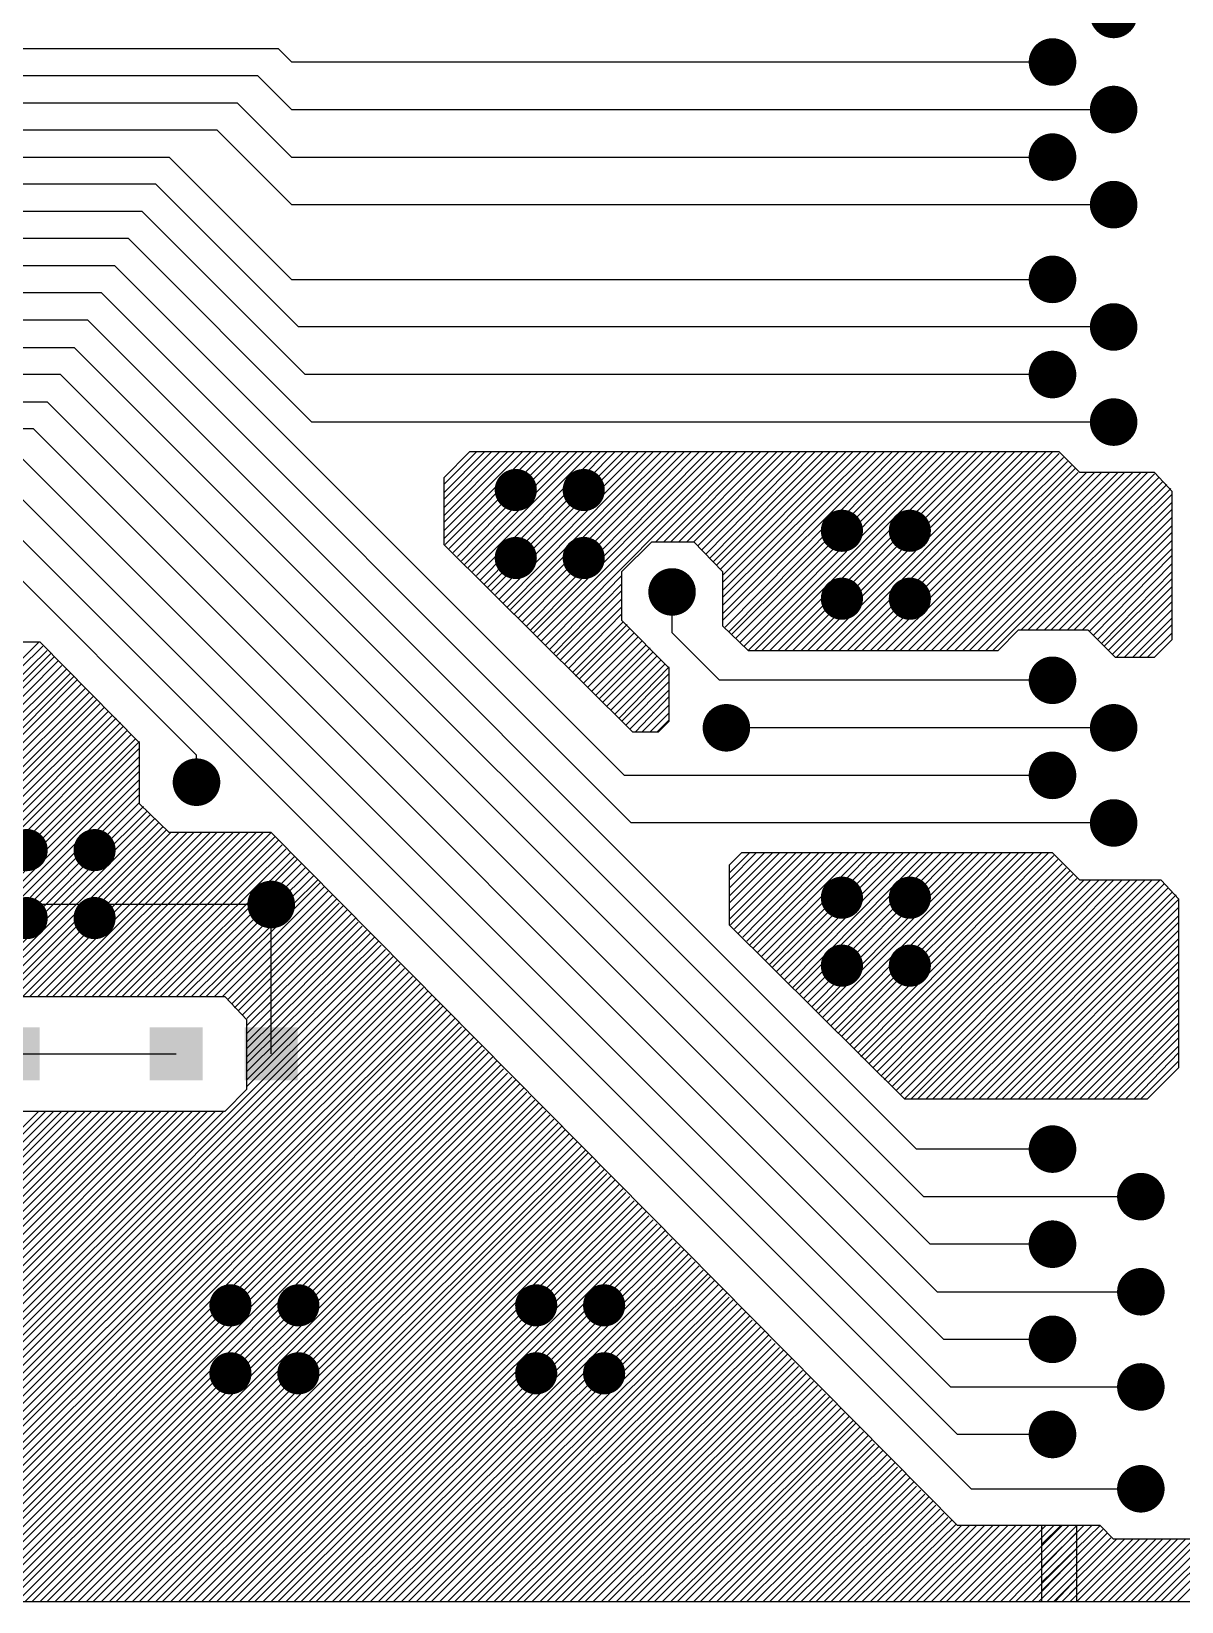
# Model space of a CAD drawing. Extents: x 295 to 953, y 10 to 290.
# Drawn here: x 700.51 to 735.98, y 89.9 to 138.33 of the extents above; entities that cross this region are included whole.
import ezdxf

# ---------------------------------------------------------------- set-up
doc = ezdxf.new("R2010")
doc.units = 0
doc.header["$LTSCALE"] = 5
doc.header["$MEASUREMENT"] = 0
doc.layers.get('0').update_dxf_attribs({"linetype": 'CONTINUOUS', "lineweight": 25})
doc.layers.add('ART01_PHO', color=7, linetype='CONTINUOUS')

msp = doc.modelspace()

# ---------------------------------------------------------------- linework, layer by layer
for points, const_width in [([(733.52, 138.854, 1), (734.254, 138.854, 1)], 0.733), ([(731.634, 137.387, 1), (732.368, 137.387, 1)], 0.733), ([(733.52, 135.921, 1), (734.254, 135.921, 1)], 0.733), ([(731.634, 134.454, 1), (732.368, 134.454, 1)], 0.733), ([(733.52, 132.987, 1), (734.254, 132.987, 1)], 0.733), ([(731.634, 130.682, 1), (732.368, 130.682, 1)], 0.733), ([(733.52, 129.215, 1), (734.254, 129.215, 1)], 0.733), ([(731.634, 127.748, 1), (732.368, 127.748, 1)], 0.733), ([(733.52, 126.281, 1), (734.254, 126.281, 1)], 0.733), ([(715.122, 124.186, 1), (715.771, 124.186, 1)], 0.65), ([(717.217, 124.186, 1), (717.867, 124.186, 1)], 0.65), ([(725.18, 122.929, 1), (725.83, 122.929, 1)], 0.65), ([(727.276, 122.929, 1), (727.925, 122.929, 1)], 0.65), ([(715.122, 122.09, 1), (715.771, 122.09, 1)], 0.65), ([(717.217, 122.09, 1), (717.867, 122.09, 1)], 0.65), ([(719.9, 121.043, 1), (720.633, 121.043, 1)], 0.733), ([(725.18, 120.833, 1), (725.83, 120.833, 1)], 0.65), ([(727.276, 120.833, 1), (727.925, 120.833, 1)], 0.65), ([(731.634, 118.318, 1), (732.368, 118.318, 1)], 0.733), ([(721.576, 116.852, 1), (722.309, 116.852, 1)], 0.733), ([(733.52, 116.852, 1), (734.254, 116.852, 1)], 0.733), ([(705.231, 115.175, 1), (705.965, 115.175, 1)], 0.733), ([(731.634, 115.385, 1), (732.368, 115.385, 1)], 0.733), ([(733.52, 113.918, 1), (734.254, 113.918, 1)], 0.733), ([(700.034, 113.08, 1), (700.684, 113.08, 1)], 0.65), ([(702.13, 113.08, 1), (702.779, 113.08, 1)], 0.65), ([(707.536, 111.403, 1), (708.27, 111.403, 1)], 0.733), ([(725.18, 111.613, 1), (725.83, 111.613, 1)], 0.65), ([(727.276, 111.613, 1), (727.925, 111.613, 1)], 0.65), ([(700.034, 110.984, 1), (700.684, 110.984, 1)], 0.65), ([(702.13, 110.984, 1), (702.779, 110.984, 1)], 0.65), ([(725.18, 109.517, 1), (725.83, 109.517, 1)], 0.65), ([(727.276, 109.517, 1), (727.925, 109.517, 1)], 0.65), ([(731.634, 103.859, 1), (732.368, 103.859, 1)], 0.733), ([(734.359, 102.393, 1), (735.092, 102.393, 1)], 0.733), ([(731.634, 100.926, 1), (732.368, 100.926, 1)], 0.733), ([(734.359, 99.459, 1), (735.092, 99.459, 1)], 0.733), ([(706.321, 99.04, 1), (706.97, 99.04, 1)], 0.65), ([(708.416, 99.04, 1), (709.066, 99.04, 1)], 0.65), ([(715.751, 99.04, 1), (716.4, 99.04, 1)], 0.65), ([(717.846, 99.04, 1), (718.496, 99.04, 1)], 0.65), ([(731.634, 97.992, 1), (732.368, 97.992, 1)], 0.733), ([(706.321, 96.944, 1), (706.97, 96.944, 1)], 0.65), ([(708.416, 96.944, 1), (709.066, 96.944, 1)], 0.65), ([(715.751, 96.944, 1), (716.4, 96.944, 1)], 0.65), ([(717.846, 96.944, 1), (718.496, 96.944, 1)], 0.65), ([(734.359, 96.525, 1), (735.092, 96.525, 1)], 0.733), ([(731.634, 95.058, 1), (732.368, 95.058, 1)], 0.733), ([(734.359, 93.382, 1), (735.092, 93.382, 1)], 0.733)]:
    msp.add_lwpolyline(points, format="xyb", close=True, dxfattribs=dict(const_width=const_width))
for points in [[(700.757, 107.61), (700.757, 105.976), (699.123, 107.61), (699.123, 105.976)], [(705.786, 107.61), (705.786, 105.976), (704.152, 107.61), (704.152, 105.976)], [(708.72, 107.61), (708.72, 105.976), (707.086, 107.61), (707.086, 105.976)]]:
    msp.add_solid(points)
at = {"layer": 'ART01_PHO', "color": 7}
for p, q in [((698.138, 137.807), (708.112, 137.807)), ((708.112, 137.807), (708.532, 137.387)), ((708.532, 137.387), (732.001, 137.387)), ((697.719, 136.968), (707.484, 136.968)), ((707.484, 136.968), (708.532, 135.921)), ((696.713, 136.13), (706.855, 136.13)), ((706.855, 136.13), (708.532, 134.454)), ((708.532, 135.921), (733.887, 135.921)), ((696.336, 135.292), (706.226, 135.292)), ((706.226, 135.292), (708.532, 132.987)), ((695.917, 134.454), (704.76, 134.454)), ((704.76, 134.454), (708.532, 130.682)), ((708.532, 134.454), (732.001, 134.454)), ((704.341, 133.616), (695.497, 133.616)), ((708.741, 129.215), (704.341, 133.616)), ((703.921, 132.777), (695.12, 132.777)), ((708.951, 127.748), (703.921, 132.777)), ((708.532, 132.987), (733.887, 132.987)), ((703.502, 131.939), (694.701, 131.939)), ((709.16, 126.281), (703.502, 131.939)), ((703.083, 131.101), (686.361, 131.101)), ((718.799, 115.385), (703.083, 131.101)), ((708.532, 130.682), (732.001, 130.682)), ((702.664, 130.263), (685.942, 130.263)), ((719.009, 113.918), (702.664, 130.263)), ((702.245, 129.425), (685.523, 129.425)), ((727.81, 103.859), (702.245, 129.425)), ((733.887, 129.215), (708.741, 129.215)), ((685.146, 128.586), (701.826, 128.586)), ((701.826, 128.586), (728.02, 102.393)), ((701.407, 127.748), (684.727, 127.748)), ((728.229, 100.926), (701.407, 127.748)), ((732.001, 127.748), (708.951, 127.748)), ((684.308, 126.91), (700.988, 126.91)), ((700.988, 126.91), (728.439, 99.459)), ((700.569, 126.072), (683.93, 126.072)), ((728.648, 97.992), (700.569, 126.072)), ((733.887, 126.281), (709.16, 126.281)), ((700.15, 125.234), (728.858, 96.525)), ((713.225, 124.353), (714.231, 125.359)), ((713.225, 124.102), (714.483, 125.359)), ((713.225, 123.892), (714.692, 125.359)), ((713.225, 123.641), (714.944, 125.359)), ((713.225, 123.39), (715.195, 125.359)), ((713.225, 123.18), (715.405, 125.359)), ((713.225, 122.929), (715.656, 125.359)), ((713.225, 122.677), (715.908, 125.359)), ((714.022, 125.359), (713.225, 124.563)), ((713.267, 122.509), (716.117, 125.359)), ((713.393, 122.384), (716.369, 125.359)), ((713.519, 122.258), (716.62, 125.359)), ((713.645, 122.132), (716.83, 125.359)), ((713.77, 122.007), (717.081, 125.359)), ((713.854, 121.881), (717.333, 125.359)), ((713.98, 121.797), (717.542, 125.359)), ((732.211, 125.359), (714.022, 125.359)), ((714.106, 121.671), (717.794, 125.359)), ((714.231, 121.546), (718.045, 125.359)), ((714.357, 121.42), (718.255, 125.359)), ((714.483, 121.294), (718.506, 125.359)), ((714.567, 121.168), (718.758, 125.359)), ((714.692, 121.085), (718.967, 125.359)), ((714.818, 120.959), (719.219, 125.359)), ((714.944, 120.833), (719.47, 125.359)), ((715.069, 120.707), (719.68, 125.359)), ((715.195, 120.582), (719.931, 125.359)), ((715.279, 120.498), (720.182, 125.359)), ((715.405, 120.372), (720.392, 125.359)), ((715.53, 120.246), (720.643, 125.359)), ((715.656, 120.121), (720.853, 125.359)), ((715.782, 119.995), (721.105, 125.359)), ((715.908, 119.869), (721.356, 125.359)), ((715.991, 119.785), (721.566, 125.359)), ((716.117, 119.66), (721.817, 125.359)), ((716.243, 119.534), (722.068, 125.359)), ((716.369, 119.408), (722.278, 125.359)), ((719.763, 122.593), (722.529, 125.359)), ((720.015, 122.593), (722.781, 125.359)), ((720.224, 122.593), (722.99, 125.359)), ((720.476, 122.593), (723.242, 125.359)), ((720.727, 122.593), (723.493, 125.359)), ((720.937, 122.593), (723.703, 125.359)), ((721.063, 122.468), (723.954, 125.359)), ((721.188, 122.342), (724.206, 125.359)), ((721.314, 122.216), (724.415, 125.359)), ((721.44, 122.09), (724.667, 125.359)), ((721.524, 121.965), (724.918, 125.359)), ((721.649, 121.881), (725.128, 125.359)), ((721.775, 121.755), (725.379, 125.359)), ((721.817, 121.546), (725.631, 125.359)), ((721.817, 121.336), (725.84, 125.359)), ((721.817, 121.085), (726.092, 125.359)), ((721.817, 120.875), (726.343, 125.359)), ((721.817, 120.624), (726.553, 125.359)), ((721.817, 120.372), (726.804, 125.359)), ((721.817, 120.162), (727.056, 125.359)), ((721.901, 119.953), (727.265, 125.359)), ((722.027, 119.827), (727.517, 125.359)), ((722.11, 119.743), (727.768, 125.359)), ((722.236, 119.618), (727.978, 125.359)), ((722.362, 119.492), (728.229, 125.359)), ((722.488, 119.366), (728.439, 125.359)), ((722.613, 119.24), (728.69, 125.359)), ((722.823, 119.24), (728.942, 125.359)), ((723.032, 119.24), (729.151, 125.359)), ((723.284, 119.24), (729.403, 125.359)), ((723.535, 119.24), (729.654, 125.359)), ((723.745, 119.24), (729.864, 125.359)), ((723.996, 119.24), (730.115, 125.359)), ((724.248, 119.24), (730.367, 125.359)), ((724.457, 119.24), (730.576, 125.359)), ((724.709, 119.24), (730.828, 125.359)), ((724.96, 119.24), (731.079, 125.359)), ((725.17, 119.24), (731.289, 125.359)), ((725.421, 119.24), (731.54, 125.359)), ((725.673, 119.24), (731.792, 125.359)), ((725.882, 119.24), (732.001, 125.359)), ((726.134, 119.24), (732.211, 125.317)), ((726.385, 119.24), (732.336, 125.192)), ((726.595, 119.24), (732.462, 125.066)), ((732.839, 124.731), (732.211, 125.359)), ((713.225, 124.563), (713.225, 122.509)), ((726.846, 119.24), (732.588, 124.94)), ((727.098, 119.24), (732.714, 124.856)), ((727.307, 119.24), (732.797, 124.731)), ((727.559, 119.24), (733.049, 124.731)), ((727.81, 119.24), (733.3, 124.731)), ((728.02, 119.24), (733.51, 124.731)), ((728.271, 119.24), (733.761, 124.731)), ((728.523, 119.24), (734.013, 124.731)), ((728.732, 119.24), (734.222, 124.731)), ((728.984, 119.24), (734.474, 124.731)), ((729.235, 119.24), (734.725, 124.731)), ((729.445, 119.24), (734.935, 124.731)), ((729.696, 119.24), (735.144, 124.689)), ((729.948, 119.24), (735.27, 124.563)), ((735.144, 124.731), (732.839, 124.731)), ((735.689, 124.144), (735.144, 124.731)), ((729.067, 95.058), (699.73, 124.395)), ((730.157, 119.24), (735.396, 124.437)), ((731.037, 119.869), (735.522, 124.353)), ((731.247, 119.869), (735.647, 124.228)), ((731.498, 119.869), (735.689, 124.06)), ((735.689, 119.576), (735.689, 124.144)), ((699.311, 123.557), (729.487, 93.382)), ((731.75, 119.869), (735.689, 123.809)), ((731.959, 119.869), (735.689, 123.599)), ((732.211, 119.869), (735.689, 123.348)), ((732.462, 119.869), (735.689, 123.096)), ((705.598, 116.013), (698.892, 122.719)), ((718.716, 121.671), (719.638, 122.593)), ((719.638, 122.593), (720.937, 122.593)), ((720.937, 122.593), (721.817, 121.671)), ((732.672, 119.869), (735.689, 122.887)), ((732.923, 119.869), (735.689, 122.635)), ((713.225, 122.509), (719.051, 116.726)), ((733.133, 119.827), (735.689, 122.384)), ((733.258, 119.701), (735.689, 122.174)), ((718.716, 120.162), (718.716, 121.671)), ((721.817, 121.671), (721.817, 119.995)), ((733.384, 119.576), (735.689, 121.923)), ((733.51, 119.45), (735.689, 121.671)), ((716.494, 119.282), (718.716, 121.546)), ((716.62, 119.157), (718.716, 121.294)), ((716.704, 119.073), (718.716, 121.085)), ((733.594, 119.366), (735.689, 121.462)), ((733.719, 119.24), (735.689, 121.21)), ((716.83, 118.947), (718.716, 120.833)), ((720.266, 119.785), (720.266, 121.043)), ((733.845, 119.115), (735.689, 120.959)), ((733.971, 119.031), (735.689, 120.749)), ((716.955, 118.821), (718.716, 120.582)), ((717.081, 118.696), (718.716, 120.372)), ((717.207, 118.57), (718.758, 120.121)), ((720.182, 118.696), (718.716, 120.162)), ((734.222, 119.031), (735.689, 120.498)), ((734.474, 119.031), (735.689, 120.246)), ((717.291, 118.444), (718.883, 120.037)), ((717.416, 118.36), (718.967, 119.911)), ((717.542, 118.235), (719.093, 119.785)), ((717.668, 118.109), (719.219, 119.66)), ((721.733, 118.318), (720.266, 119.785)), ((721.817, 119.995), (722.613, 119.24)), ((730.325, 119.24), (730.953, 119.869)), ((730.953, 119.869), (733.091, 119.869)), ((733.091, 119.869), (733.929, 119.031)), ((734.683, 119.031), (735.689, 120.037)), ((734.935, 119.031), (735.689, 119.785)), ((698.976, 117.732), (700.736, 119.492)), ((698.976, 117.522), (700.862, 119.366)), ((698.976, 117.271), (700.988, 119.24)), ((698.976, 117.019), (701.113, 119.157)), ((700.778, 119.492), (699.563, 119.492)), ((703.838, 116.391), (700.778, 119.492)), ((717.794, 117.983), (719.344, 119.534)), ((717.919, 117.857), (719.47, 119.408)), ((718.003, 117.732), (719.596, 119.324)), ((718.129, 117.648), (719.68, 119.199)), ((722.613, 119.24), (730.325, 119.24)), ((735.144, 119.031), (735.689, 119.576)), ((691.306, 108.847), (701.323, 118.905)), ((691.39, 108.721), (701.449, 118.779)), ((691.516, 108.637), (701.574, 118.654)), ((698.976, 116.81), (701.197, 119.031)), ((718.255, 117.522), (719.805, 119.073)), ((718.38, 117.396), (719.931, 118.947)), ((718.506, 117.271), (720.057, 118.821)), ((718.632, 117.145), (720.182, 118.738)), ((720.182, 117.061), (720.182, 118.696)), ((733.929, 119.031), (735.144, 119.031)), ((691.642, 108.512), (701.7, 118.528)), ((691.768, 108.386), (701.826, 118.444)), ((691.893, 108.26), (701.91, 118.318)), ((692.019, 108.134), (702.035, 118.193)), ((718.716, 117.061), (720.182, 118.528)), ((718.841, 116.935), (720.182, 118.277)), ((732.001, 118.318), (721.733, 118.318)), ((692.061, 108.009), (702.161, 118.067)), ((692.061, 107.757), (702.287, 117.941)), ((692.061, 107.506), (702.413, 117.816)), ((692.061, 107.296), (702.538, 117.732)), ((718.967, 116.81), (720.182, 118.025)), ((719.135, 116.726), (720.182, 117.816)), ((692.061, 107.045), (702.622, 117.606)), ((692.061, 106.793), (702.748, 117.48)), ((692.061, 106.584), (702.874, 117.355)), ((692.061, 106.332), (702.999, 117.229)), ((719.344, 116.726), (720.182, 117.564)), ((719.596, 116.726), (720.182, 117.313)), ((694.534, 108.553), (703.125, 117.145)), ((694.785, 108.553), (703.251, 117.019)), ((694.995, 108.553), (703.335, 116.894)), ((695.246, 108.553), (703.46, 116.768)), ((719.051, 116.726), (719.847, 116.726)), ((719.805, 116.726), (720.182, 117.103)), ((719.847, 116.726), (720.182, 117.061)), ((733.887, 116.852), (721.943, 116.852)), ((695.456, 108.553), (703.586, 116.642)), ((695.707, 108.553), (703.712, 116.516)), ((695.959, 108.553), (703.838, 116.433)), ((703.838, 114.505), (703.838, 116.391)), ((696.168, 108.553), (703.838, 116.223)), ((696.42, 108.553), (703.838, 115.971)), ((705.598, 115.175), (705.598, 116.013)), ((696.671, 108.553), (703.838, 115.72)), ((696.881, 108.553), (703.838, 115.51)), ((697.132, 108.553), (703.838, 115.259)), ((732.001, 115.385), (718.799, 115.385)), ((697.383, 108.553), (703.838, 115.008)), ((697.593, 108.553), (703.838, 114.798)), ((697.844, 108.553), (703.838, 114.547)), ((698.096, 108.553), (703.963, 114.421)), ((698.305, 108.553), (704.089, 114.295)), ((704.76, 113.625), (703.838, 114.505)), ((698.557, 108.553), (704.173, 114.169)), ((698.808, 108.553), (704.299, 114.044)), ((699.018, 108.553), (704.424, 113.918)), ((733.887, 113.918), (719.009, 113.918)), ((699.269, 108.553), (704.55, 113.792)), ((699.521, 108.553), (704.676, 113.708)), ((699.73, 108.553), (704.802, 113.625)), ((699.982, 108.553), (705.053, 113.625)), ((700.233, 108.553), (705.304, 113.625)), ((700.443, 108.553), (705.514, 113.625)), ((700.694, 108.553), (705.765, 113.625)), ((700.946, 108.553), (706.017, 113.625)), ((701.155, 108.553), (706.226, 113.625)), ((701.407, 108.553), (706.478, 113.625)), ((701.658, 108.553), (706.729, 113.625)), ((701.868, 108.553), (706.939, 113.625)), ((702.119, 108.553), (707.19, 113.625)), ((702.371, 108.553), (707.442, 113.625)), ((702.58, 108.553), (707.651, 113.625)), ((702.832, 108.553), (707.903, 113.625)), ((703.083, 108.553), (708.029, 113.499)), ((703.293, 108.553), (708.112, 113.373)), ((707.903, 113.625), (704.76, 113.625)), ((729.067, 92.25), (707.903, 113.625)), ((703.544, 108.553), (708.238, 113.247)), ((703.754, 108.553), (708.364, 113.122)), ((704.005, 108.553), (708.49, 112.996)), ((704.257, 108.553), (708.615, 112.87)), ((722.027, 112.367), (722.655, 112.996)), ((722.027, 112.158), (722.865, 112.996)), ((722.027, 111.906), (723.116, 112.996)), ((722.027, 111.655), (723.368, 112.996)), ((722.027, 111.445), (723.577, 112.996)), ((722.027, 111.194), (723.829, 112.996)), ((722.027, 110.942), (724.08, 112.996)), ((722.404, 112.996), (722.027, 112.619)), ((722.068, 110.775), (724.29, 112.996)), ((722.194, 110.649), (724.541, 112.996)), ((722.32, 110.523), (724.793, 112.996)), ((732.001, 112.996), (722.404, 112.996)), ((722.446, 110.397), (725.002, 112.996)), ((722.571, 110.272), (725.254, 112.996)), ((722.655, 110.146), (725.505, 112.996)), ((722.781, 110.062), (725.715, 112.996)), ((722.907, 109.936), (725.966, 112.996)), ((723.032, 109.811), (726.218, 112.996)), ((723.158, 109.685), (726.427, 112.996)), ((723.284, 109.559), (726.679, 112.996)), ((723.368, 109.475), (726.93, 112.996)), ((723.493, 109.35), (727.14, 112.996)), ((723.619, 109.224), (727.391, 112.996)), ((723.745, 109.098), (727.601, 112.996)), ((723.871, 108.973), (727.852, 112.996)), ((723.996, 108.847), (728.103, 112.996)), ((724.08, 108.763), (728.313, 112.996)), ((724.206, 108.637), (728.564, 112.996)), ((724.332, 108.512), (728.816, 112.996)), ((724.457, 108.386), (729.025, 112.996)), ((724.583, 108.26), (729.277, 112.996)), ((724.709, 108.134), (729.528, 112.996)), ((724.793, 108.05), (729.738, 112.996)), ((724.918, 107.925), (729.989, 112.996)), ((725.044, 107.799), (730.241, 112.996)), ((725.17, 107.673), (730.45, 112.996)), ((725.296, 107.548), (730.702, 112.996)), ((725.379, 107.422), (730.953, 112.996)), ((725.505, 107.338), (731.163, 112.996)), ((725.631, 107.212), (731.414, 112.996)), ((725.757, 107.087), (731.666, 112.996)), ((725.882, 106.961), (731.875, 112.996)), ((726.008, 106.835), (732.043, 112.912)), ((732.839, 112.158), (732.001, 112.996)), ((704.466, 108.553), (708.699, 112.786)), ((704.718, 108.553), (708.825, 112.661)), ((704.969, 108.553), (708.951, 112.535)), ((705.179, 108.553), (709.076, 112.409)), ((722.027, 112.619), (722.027, 110.775)), ((726.092, 106.709), (732.169, 112.786)), ((726.218, 106.626), (732.294, 112.661)), ((726.343, 106.5), (732.42, 112.535)), ((726.469, 106.374), (732.546, 112.451)), ((705.43, 108.553), (709.202, 112.283)), ((705.682, 108.553), (709.328, 112.158)), ((705.891, 108.553), (709.412, 112.074)), ((706.143, 108.553), (709.537, 111.948)), ((726.595, 106.248), (732.63, 112.325)), ((726.72, 106.123), (732.755, 112.2)), ((726.804, 105.997), (732.965, 112.158)), ((726.93, 105.913), (733.175, 112.158)), ((727.056, 105.787), (733.426, 112.158)), ((727.181, 105.662), (733.678, 112.158)), ((727.307, 105.536), (733.887, 112.158)), ((727.433, 105.41), (734.139, 112.158)), ((727.642, 105.41), (734.39, 112.158)), ((727.852, 105.41), (734.6, 112.158)), ((728.103, 105.41), (734.851, 112.158)), ((728.313, 105.41), (735.061, 112.158)), ((728.564, 105.41), (735.312, 112.158)), ((728.816, 105.41), (735.438, 112.032)), ((729.025, 105.41), (735.563, 111.906)), ((735.354, 112.158), (732.839, 112.158)), ((735.899, 111.571), (735.354, 112.158)), ((707.903, 111.403), (692.606, 111.403)), ((706.394, 108.553), (709.663, 111.822)), ((706.562, 108.47), (709.789, 111.697)), ((706.687, 108.344), (709.915, 111.571)), ((706.771, 108.218), (709.998, 111.445)), ((707.903, 106.793), (707.903, 111.403)), ((729.277, 105.41), (735.689, 111.78)), ((729.528, 105.41), (735.815, 111.697)), ((729.738, 105.41), (735.899, 111.571)), ((735.899, 106.374), (735.899, 111.571)), ((706.897, 108.134), (710.124, 111.361)), ((707.023, 108.009), (710.25, 111.236)), ((707.148, 107.883), (710.376, 111.11)), ((707.148, 107.673), (710.501, 110.984)), ((729.989, 105.41), (735.899, 111.319)), ((730.241, 105.41), (735.899, 111.068)), ((707.148, 107.422), (710.585, 110.858)), ((707.148, 107.17), (710.711, 110.733)), ((707.148, 106.961), (710.837, 110.607)), ((707.148, 106.709), (710.962, 110.523)), ((722.027, 110.775), (727.433, 105.41)), ((730.45, 105.41), (735.899, 110.858)), ((730.702, 105.41), (735.899, 110.607)), ((707.148, 106.5), (711.088, 110.397)), ((707.148, 106.248), (711.214, 110.272)), ((707.148, 105.997), (711.298, 110.146)), ((707.148, 105.787), (711.423, 110.02)), ((730.953, 105.41), (735.899, 110.356)), ((731.163, 105.41), (735.899, 110.146)), ((691.516, 89.903), (711.549, 109.895)), ((691.768, 89.903), (711.675, 109.811)), ((692.019, 89.903), (711.8, 109.685)), ((692.229, 89.903), (711.884, 109.559)), ((731.414, 105.41), (735.899, 109.895)), ((731.666, 105.41), (735.899, 109.643)), ((692.48, 89.903), (712.01, 109.434)), ((692.69, 89.903), (712.136, 109.308)), ((692.941, 89.903), (712.261, 109.182)), ((693.192, 89.903), (712.387, 109.098)), ((693.402, 89.903), (712.513, 108.973)), ((731.875, 105.41), (735.899, 109.434)), ((732.127, 105.41), (735.899, 109.182)), ((693.653, 89.903), (712.597, 108.847)), ((693.905, 89.903), (712.723, 108.721)), ((694.114, 89.903), (712.848, 108.595)), ((706.478, 108.553), (694.492, 108.553)), ((707.148, 107.841), (706.478, 108.553)), ((732.378, 105.41), (735.899, 108.931)), ((732.588, 105.41), (735.899, 108.721)), ((694.366, 89.903), (712.974, 108.47)), ((694.617, 89.903), (713.1, 108.344)), ((694.827, 89.903), (713.184, 108.26)), ((695.078, 89.903), (713.309, 108.134)), ((695.33, 89.903), (713.435, 108.009)), ((732.839, 105.41), (735.899, 108.47)), ((733.091, 105.41), (735.899, 108.218)), ((733.3, 105.41), (735.899, 108.009)), ((695.539, 89.903), (713.561, 107.883)), ((695.791, 89.903), (713.686, 107.757)), ((696.042, 89.903), (713.77, 107.631)), ((696.252, 89.903), (713.896, 107.548)), ((707.148, 105.704), (707.148, 107.841)), ((733.552, 105.41), (735.899, 107.757)), ((733.803, 105.41), (735.899, 107.548)), ((696.503, 89.903), (714.022, 107.422)), ((696.755, 89.903), (714.147, 107.296)), ((696.964, 89.903), (714.273, 107.17)), ((697.216, 89.903), (714.399, 107.045)), ((734.013, 105.41), (735.899, 107.296)), ((734.264, 105.41), (735.899, 107.045)), ((697.467, 89.903), (714.483, 106.919)), ((697.677, 89.903), (714.608, 106.835)), ((697.928, 89.903), (714.734, 106.709)), ((698.18, 89.903), (714.86, 106.584)), ((699.94, 106.793), (704.969, 106.793)), ((734.516, 105.41), (735.899, 106.835)), ((734.725, 105.41), (735.899, 106.584)), ((698.389, 89.903), (714.986, 106.458)), ((698.641, 89.903), (715.069, 106.332)), ((698.892, 89.903), (715.195, 106.206)), ((699.102, 89.903), (715.321, 106.081)), ((734.935, 105.41), (735.899, 106.374)), ((699.353, 89.903), (715.447, 105.997)), ((699.605, 89.903), (715.572, 105.871)), ((699.814, 89.903), (715.698, 105.745)), ((700.066, 89.903), (715.782, 105.62)), ((706.478, 105.033), (707.148, 105.704)), ((700.317, 89.903), (715.908, 105.494)), ((700.527, 89.903), (716.033, 105.368)), ((700.778, 89.903), (716.159, 105.284)), ((700.988, 89.903), (716.285, 105.159)), ((727.433, 105.41), (734.935, 105.41)), ((685.607, 89.903), (700.736, 105.033)), ((685.816, 89.903), (700.946, 105.033)), ((686.068, 89.903), (701.197, 105.033)), ((686.319, 89.903), (701.449, 105.033)), ((686.529, 89.903), (701.658, 105.033)), ((686.78, 89.903), (701.91, 105.033)), ((687.032, 89.903), (702.161, 105.033)), ((687.241, 89.903), (702.371, 105.033)), ((687.493, 89.903), (702.622, 105.033)), ((687.744, 89.903), (702.874, 105.033)), ((687.954, 89.903), (703.083, 105.033)), ((688.205, 89.903), (703.335, 105.033)), ((688.457, 89.903), (703.586, 105.033)), ((688.666, 89.903), (703.796, 105.033)), ((688.918, 89.903), (704.047, 105.033)), ((689.169, 89.903), (704.299, 105.033)), ((689.379, 89.903), (704.508, 105.033)), ((689.63, 89.903), (704.76, 105.033)), ((689.882, 89.903), (705.011, 105.033)), ((690.091, 89.903), (705.221, 105.033)), ((690.343, 89.903), (705.472, 105.033)), ((690.594, 89.903), (705.724, 105.033)), ((690.804, 89.903), (705.933, 105.033)), ((691.055, 89.903), (706.185, 105.033)), ((691.306, 89.903), (706.436, 105.033)), ((694.492, 105.033), (706.478, 105.033)), ((701.239, 89.903), (716.369, 105.033)), ((701.491, 89.903), (716.494, 104.907)), ((701.7, 89.903), (716.62, 104.782)), ((701.952, 89.903), (716.746, 104.656)), ((702.203, 89.903), (716.872, 104.572)), ((702.413, 89.903), (716.955, 104.446)), ((702.664, 89.903), (717.081, 104.321)), ((702.916, 89.903), (717.207, 104.195)), ((703.125, 89.903), (717.333, 104.069)), ((703.377, 89.903), (717.458, 103.943)), ((703.628, 89.903), (717.584, 103.818)), ((703.838, 89.903), (717.668, 103.734)), ((732.001, 103.859), (727.81, 103.859)), ((704.089, 89.903), (717.794, 103.608)), ((704.341, 89.903), (717.919, 103.482)), ((704.55, 89.903), (718.045, 103.357)), ((704.802, 89.903), (718.171, 103.231)), ((705.053, 89.903), (718.255, 103.105)), ((705.263, 89.903), (718.38, 103.021)), ((705.514, 89.903), (718.506, 102.896)), ((705.765, 89.903), (718.632, 102.77)), ((705.975, 89.903), (718.758, 102.644)), ((706.226, 89.903), (718.841, 102.518)), ((706.478, 89.903), (718.967, 102.393)), ((706.687, 89.903), (719.093, 102.267)), ((706.939, 89.903), (719.219, 102.183)), ((728.02, 102.393), (734.725, 102.393)), ((707.19, 89.903), (719.344, 102.057)), ((707.4, 89.903), (719.47, 101.932)), ((707.651, 89.903), (719.554, 101.806)), ((707.903, 89.903), (719.68, 101.68)), ((708.112, 89.903), (719.805, 101.554)), ((708.364, 89.903), (719.931, 101.471)), ((708.615, 89.903), (720.057, 101.345)), ((708.825, 89.903), (720.141, 101.219)), ((709.076, 89.903), (720.266, 101.093)), ((709.286, 89.903), (720.392, 100.968)), ((709.537, 89.903), (720.518, 100.842)), ((709.789, 89.903), (720.643, 100.758)), ((732.001, 100.926), (728.229, 100.926)), ((709.998, 89.903), (720.769, 100.632)), ((710.25, 89.903), (720.853, 100.507)), ((710.501, 89.903), (720.979, 100.381)), ((710.711, 89.903), (721.105, 100.255)), ((710.962, 89.903), (721.23, 100.13)), ((711.214, 89.903), (721.356, 100.004)), ((711.423, 89.903), (721.44, 99.92)), ((711.675, 89.903), (721.566, 99.794)), ((711.926, 89.903), (721.691, 99.668)), ((712.136, 89.903), (721.817, 99.543)), ((712.387, 89.903), (721.943, 99.417)), ((712.639, 89.903), (722.027, 99.291)), ((728.439, 99.459), (734.725, 99.459)), ((712.848, 89.903), (722.152, 99.207)), ((713.1, 89.903), (722.278, 99.082)), ((713.351, 89.903), (722.404, 98.956)), ((713.561, 89.903), (722.529, 98.83)), ((713.812, 89.903), (722.655, 98.705)), ((714.064, 89.903), (722.739, 98.579)), ((714.273, 89.903), (722.865, 98.495)), ((714.525, 89.903), (722.99, 98.369)), ((714.776, 89.903), (723.116, 98.244)), ((714.986, 89.903), (723.242, 98.118)), ((715.237, 89.903), (723.326, 97.992)), ((715.489, 89.903), (723.451, 97.866)), ((732.001, 97.992), (728.648, 97.992)), ((715.698, 89.903), (723.577, 97.741)), ((715.95, 89.903), (723.703, 97.657)), ((716.201, 89.903), (723.829, 97.531)), ((716.411, 89.903), (723.954, 97.405)), ((716.662, 89.903), (724.038, 97.28)), ((716.872, 89.903), (724.164, 97.154)), ((717.123, 89.903), (724.29, 97.028)), ((717.375, 89.903), (724.415, 96.944)), ((717.584, 89.903), (724.541, 96.819)), ((717.836, 89.903), (724.625, 96.693)), ((718.087, 89.903), (724.751, 96.567)), ((718.297, 89.903), (724.876, 96.441)), ((728.858, 96.525), (734.725, 96.525)), ((718.548, 89.903), (725.002, 96.316)), ((718.799, 89.903), (725.128, 96.232)), ((719.009, 89.903), (725.212, 96.106)), ((719.26, 89.903), (725.337, 95.98)), ((719.512, 89.903), (725.463, 95.855)), ((719.721, 89.903), (725.589, 95.729)), ((719.973, 89.903), (725.715, 95.603)), ((720.224, 89.903), (725.84, 95.478)), ((720.434, 89.903), (725.924, 95.394)), ((720.685, 89.903), (726.05, 95.268)), ((720.937, 89.903), (726.176, 95.142)), ((721.146, 89.903), (726.301, 95.016)), ((732.001, 95.058), (729.067, 95.058)), ((721.398, 89.903), (726.427, 94.891)), ((721.649, 89.903), (726.511, 94.765)), ((721.859, 89.903), (726.637, 94.681)), ((722.11, 89.903), (726.762, 94.555)), ((722.362, 89.903), (726.888, 94.43)), ((722.571, 89.903), (727.014, 94.304)), ((722.823, 89.903), (727.14, 94.178)), ((723.074, 89.903), (727.223, 94.053)), ((723.284, 89.903), (727.349, 93.969)), ((723.535, 89.903), (727.475, 93.843)), ((723.787, 89.903), (727.601, 93.717)), ((723.996, 89.903), (727.726, 93.592)), ((724.248, 89.903), (727.81, 93.466)), ((724.499, 89.903), (727.936, 93.34)), ((724.709, 89.903), (728.062, 93.214)), ((724.96, 89.903), (728.187, 93.131)), ((725.17, 89.903), (728.313, 93.005)), ((729.487, 93.382), (734.725, 93.382)), ((725.421, 89.903), (728.397, 92.879)), ((725.673, 89.903), (728.523, 92.753)), ((725.882, 89.903), (728.648, 92.628)), ((726.134, 89.903), (728.774, 92.502)), ((726.385, 89.903), (728.9, 92.418)), ((726.595, 89.903), (729.025, 92.292)), ((726.846, 89.903), (729.193, 92.25)), ((727.098, 89.903), (729.445, 92.25)), ((727.307, 89.903), (729.654, 92.25)), ((727.559, 89.903), (729.906, 92.25)), ((727.81, 89.903), (730.157, 92.25)), ((728.02, 89.903), (730.367, 92.25)), ((728.271, 89.903), (730.618, 92.25)), ((728.523, 89.903), (730.87, 92.25)), ((728.732, 89.903), (731.079, 92.25)), ((728.984, 89.903), (731.331, 92.25)), ((732.755, 92.25), (729.067, 92.25)), ((729.235, 89.903), (731.582, 92.25)), ((729.445, 89.903), (731.792, 92.25)), ((729.696, 89.903), (732.043, 92.25)), ((729.948, 89.903), (732.294, 92.25)), ((730.157, 89.903), (732.504, 92.25)), ((730.409, 89.903), (732.755, 92.25)), ((730.66, 89.903), (732.755, 92.041)), ((731.666, 92.125), (731.792, 92.25)), ((731.666, 91.873), (732.043, 92.25)), ((731.666, 91.664), (732.253, 92.25)), ((731.666, 91.412), (732.504, 92.25)), ((731.666, 91.161), (732.755, 92.25)), ((731.666, 90.951), (732.965, 92.25)), ((731.666, 90.7), (733.216, 92.25)), ((731.666, 90.49), (733.468, 92.25)), ((733.468, 92.25), (731.666, 92.25)), ((731.666, 92.25), (731.666, 89.903)), ((731.666, 90.239), (733.552, 92.125)), ((732.755, 89.903), (732.755, 92.25)), ((733.887, 91.831), (733.468, 92.25)), ((730.87, 89.903), (732.755, 91.789)), ((731.121, 89.903), (732.755, 91.538)), ((731.666, 89.987), (733.678, 91.999)), ((731.833, 89.903), (733.803, 91.873)), ((732.043, 89.903), (733.971, 91.831)), ((732.294, 89.903), (734.222, 91.831)), ((732.546, 89.903), (734.474, 91.831)), ((732.755, 89.903), (734.683, 91.831)), ((733.007, 89.903), (734.935, 91.831)), ((733.258, 89.903), (735.186, 91.831)), ((733.468, 89.903), (735.396, 91.831)), ((733.719, 89.903), (735.647, 91.831)), ((755.513, 91.831), (733.887, 91.831)), ((733.929, 89.903), (735.857, 91.831)), ((734.18, 89.903), (736.108, 91.831)), ((734.432, 89.903), (736.36, 91.831)), ((734.641, 89.903), (736.569, 91.831)), ((734.893, 89.903), (736.821, 91.831)), ((735.144, 89.903), (737.072, 91.831)), ((735.354, 89.903), (737.282, 91.831)), ((735.605, 89.903), (737.533, 91.831)), ((735.857, 89.903), (737.785, 91.831)), ((731.372, 89.903), (732.755, 91.328)), ((731.582, 89.903), (732.755, 91.077)), ((731.833, 89.903), (732.755, 90.825)), ((732.085, 89.903), (732.755, 90.616)), ((732.294, 89.903), (732.755, 90.364)), ((732.546, 89.903), (732.755, 90.113)), ((647.008, 89.903), (732.755, 89.903)), ((731.666, 89.903), (781.581, 89.903))]:
    msp.add_line(p, q, dxfattribs=at)

doc.saveas('drawing.dxf')
